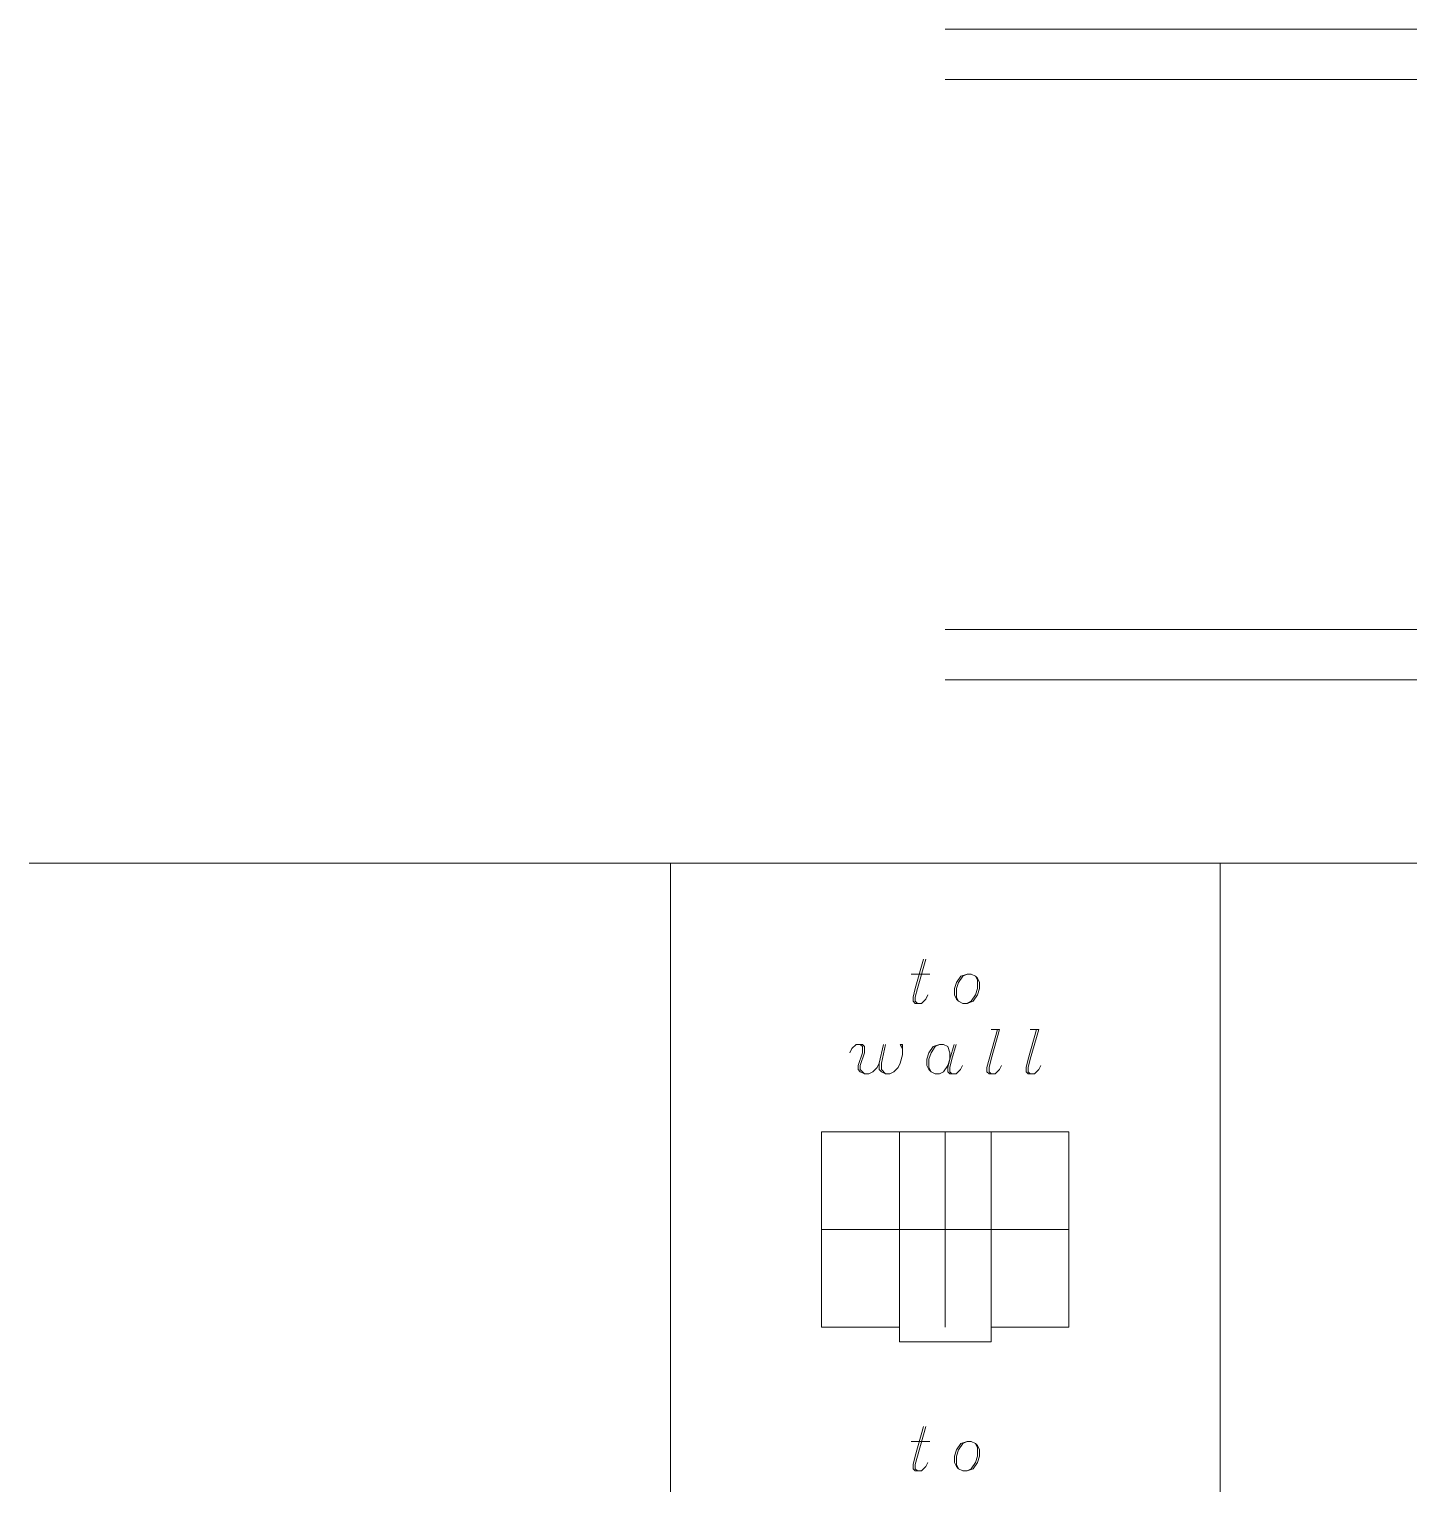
# Model space of a CAD drawing. Header units: millimetres. Extents: x -100 to 290, y -200 to 190.
# Drawn here: x -100 to 50.6, y -27.8 to 131 of the extents above; entities that cross this region are included whole.
import ezdxf

# ---------------------------------------------------------------- set-up
doc = ezdxf.new("R2010")
doc.units = ezdxf.units.MM
doc.layers.get('0').update_dxf_attribs({"linetype": 'CONTINUOUS', "lineweight": 0, "true_color": 0x000000})
doc.layers.add('drawing', color=5, linetype='CONTINUOUS', lineweight=0, true_color=0x0000ff)
doc.layers.add('etch', color=1, linetype='CONTINUOUS', lineweight=0, true_color=0xff0000)

msp = doc.modelspace()

# ---------------------------------------------------------------- linework, layer by layer
for p, q in [((-30, 40), (30, 40)), ((-30, -30), (-30, 40)), ((30, 40), (30, -30)), ((13.5, 10.65), (-13.5, 10.65)), ((-13.5, 10.65), (-13.5, -10.65)), ((13.5, -10.65), (13.5, 10.65)), ((-13.5, -10.65), (-5, -10.65)), ((-5, -10.65), (-5, -12.25)), ((5, -10.65), (13.5, -10.65)), ((5, -10.65), (5, -12.25)), ((-5, -12.25), (5, -12.25))]:
    msp.add_line(p, q)
at = {"layer": 'drawing'}
for p, q in [((0, 131), (170, 131)), ((0, 125.5), (170, 125.5)), ((0, 65.5), (170, 65.5)), ((0, 60), (170, 60)), ((-100, 40), (290, 40)), ((-5, 10.65), (-5, -12.25)), ((0, 10.65), (0, -10.65)), ((5, 10.65), (5, -12.25)), ((-13.5, 0), (13.5, 0))]:
    msp.add_line(p, q, dxfattribs=at)
at = {"layer": 'etch'}
for p, q in [((-2.37, 29.5), (-3.28, 26.29)), ((-2.14, 29.5), (-3.05, 26.29)), ((-3.74, 27.89), (-1.68, 27.89)), ((1.68, 27.66), (1.22, 26.97)), ((1.91, 27.66), (1.45, 26.97)), ((2.37, 27.89), (1.68, 27.66)), ((2.37, 27.89), (1.91, 27.66)), ((2.82, 27.89), (2.37, 27.89)), ((3.28, 27.66), (2.82, 27.89)), ((3.51, 27.43), (3.28, 27.66)), ((3.51, 27.2), (3.28, 27.66)), ((3.74, 26.97), (3.51, 27.43)), ((3.51, 26.29), (3.51, 27.2)), ((-3.28, 26.29), (-3.51, 25.37)), ((-3.05, 26.29), (-3.28, 25.37)), ((-2.14, 25.14), (-1.91, 25.6)), ((1.22, 26.97), (0.99, 26.29)), ((0.99, 26.29), (0.99, 25.6)), ((0.99, 25.6), (1.22, 25.14)), ((1.45, 26.97), (1.22, 26.29)), ((1.22, 26.29), (1.22, 25.37)), ((2.82, 24.91), (3.28, 25.6)), ((3.05, 24.91), (3.51, 25.6)), ((3.28, 25.6), (3.51, 26.29)), ((3.51, 25.6), (3.74, 26.29)), ((3.74, 26.29), (3.74, 26.97)), ((-3.51, 25.37), (-3.51, 24.91)), ((-3.51, 24.91), (-3.28, 24.68)), ((-3.28, 25.37), (-3.28, 24.91)), ((-3.28, 24.91), (-3.05, 24.68)), ((-3.28, 24.68), (-2.59, 24.68)), ((-2.59, 24.68), (-2.14, 25.14)), ((1.22, 25.37), (1.45, 24.91)), ((1.22, 25.14), (1.45, 24.91)), ((1.45, 24.91), (1.91, 24.68)), ((1.91, 24.68), (2.37, 24.68)), ((2.37, 24.68), (3.05, 24.91)), ((2.37, 24.68), (2.82, 24.91)), ((5.69, 21.82), (4.77, 18.61)), ((5.92, 21.82), (5, 18.61)), ((5, 21.82), (5.92, 21.82)), ((9.96, 21.82), (9.05, 18.61)), ((10.19, 21.82), (9.28, 18.61)), ((9.28, 21.82), (10.19, 21.82)), ((-10.42, 19.29), (-10.19, 19.75)), ((-10.19, 19.75), (-9.73, 20.21)), ((-9.73, 20.21), (-9.05, 20.21)), ((-9.05, 19.29), (-9.51, 17.92)), ((-9.28, 20.21), (-9.05, 19.98)), ((-8.82, 19.29), (-9.28, 17.92)), ((-9.05, 20.21), (-8.82, 19.98)), ((-9.05, 19.98), (-9.05, 19.29)), ((-8.82, 19.98), (-8.82, 19.29)), ((-6.75, 20.21), (-7.21, 18.15)), ((-6.52, 20.21), (-6.98, 18.15)), ((-4.69, 20.21), (-4.92, 20.21)), ((-4.92, 20.21), (-4.69, 19.75)), ((-4.92, 18.15), (-4.69, 19.06)), ((-4.69, 19.06), (-4.69, 20.21)), ((-1.79, 19.29), (-2.02, 18.61)), ((-1.33, 19.98), (-1.79, 19.29)), ((-1.56, 19.29), (-1.79, 18.61)), ((-1.1, 19.98), (-1.56, 19.29)), ((-0.65, 20.21), (-1.33, 19.98)), ((-0.65, 20.21), (-1.1, 19.98)), ((-0.19, 20.21), (-0.65, 20.21)), ((0.27, 19.98), (-0.19, 20.21)), ((0.5, 19.29), (0.27, 19.98)), ((0.96, 20.21), (0.5, 18.61)), ((0.5, 18.61), (0.5, 19.29)), ((1.19, 20.21), (0.73, 18.61)), ((-9.51, 17.92), (-9.51, 17.46)), ((-9.28, 17.92), (-9.28, 17.46)), ((-7.9, 17.23), (-7.44, 17.69)), ((-7.44, 17.69), (-7.21, 18.15)), ((-7.21, 18.15), (-7.21, 17.46)), ((-6.98, 18.15), (-6.98, 17.46)), ((-5.61, 17.23), (-5.15, 17.69)), ((-5.15, 17.69), (-4.92, 18.15)), ((-2.02, 18.61), (-2.02, 17.92)), ((-2.02, 17.92), (-1.79, 17.46)), ((-1.79, 18.61), (-1.79, 17.69)), ((-1.79, 17.69), (-1.56, 17.23)), ((-0.19, 17.23), (0.27, 17.92)), ((0.5, 18.61), (0.27, 17.69)), ((0.27, 17.92), (0.5, 18.61)), ((0.27, 17.69), (0.27, 17.23)), ((0.73, 18.61), (0.5, 17.69)), ((0.5, 17.69), (0.5, 17.23)), ((1.65, 17.46), (1.88, 17.92)), ((4.77, 18.61), (4.54, 17.69)), ((4.54, 17.69), (4.54, 17.23)), ((5, 18.61), (4.77, 17.69)), ((4.77, 17.69), (4.77, 17.23)), ((5.92, 17.46), (6.15, 17.92)), ((9.05, 18.61), (8.82, 17.69)), ((8.82, 17.69), (8.82, 17.23)), ((9.28, 18.61), (9.05, 17.69)), ((9.05, 17.69), (9.05, 17.23)), ((10.19, 17.46), (10.42, 17.92)), ((-9.51, 17.46), (-9.28, 17.23)), ((-9.28, 17.46), (-8.82, 17)), ((-9.28, 17.23), (-8.82, 17)), ((-8.82, 17), (-8.36, 17)), ((-8.36, 17), (-7.9, 17.23)), ((-7.21, 17.46), (-6.98, 17.23)), ((-6.98, 17.46), (-6.52, 17)), ((-6.98, 17.23), (-6.52, 17)), ((-6.52, 17), (-6.06, 17)), ((-6.06, 17), (-5.61, 17.23)), ((-1.79, 17.46), (-1.56, 17.23)), ((-1.56, 17.23), (-1.1, 17)), ((-1.1, 17), (-0.65, 17)), ((-0.65, 17), (-0.19, 17.23)), ((0.27, 17.23), (0.5, 17)), ((0.5, 17.23), (0.73, 17)), ((0.5, 17), (1.19, 17)), ((1.19, 17), (1.65, 17.46)), ((4.54, 17.23), (4.77, 17)), ((4.77, 17.23), (5, 17)), ((4.77, 17), (5.46, 17)), ((5.46, 17), (5.92, 17.46)), ((8.82, 17.23), (9.05, 17)), ((9.05, 17.23), (9.28, 17)), ((9.05, 17), (9.73, 17)), ((9.73, 17), (10.19, 17.46)), ((-2.37, -21.5), (-3.28, -24.71)), ((-2.14, -21.5), (-3.05, -24.71)), ((-3.74, -23.11), (-1.68, -23.11)), ((1.68, -23.34), (1.22, -24.03)), ((1.91, -23.34), (1.45, -24.03)), ((2.37, -23.11), (1.68, -23.34)), ((2.37, -23.11), (1.91, -23.34)), ((2.82, -23.11), (2.37, -23.11)), ((3.28, -23.34), (2.82, -23.11)), ((3.51, -23.57), (3.28, -23.34)), ((3.51, -23.8), (3.28, -23.34)), ((3.74, -24.03), (3.51, -23.57)), ((3.51, -24.71), (3.51, -23.8)), ((-3.28, -24.71), (-3.51, -25.63)), ((-3.05, -24.71), (-3.28, -25.63)), ((1.22, -24.03), (0.99, -24.71)), ((0.99, -24.71), (0.99, -25.4)), ((1.45, -24.03), (1.22, -24.71)), ((1.22, -24.71), (1.22, -25.63)), ((3.28, -25.4), (3.51, -24.71)), ((3.51, -25.4), (3.74, -24.71)), ((3.74, -24.71), (3.74, -24.03)), ((-3.51, -25.63), (-3.51, -26.09)), ((-3.51, -26.09), (-3.28, -26.32)), ((-3.28, -25.63), (-3.28, -26.09)), ((-3.28, -26.09), (-3.05, -26.32)), ((-3.28, -26.32), (-2.59, -26.32)), ((-2.59, -26.32), (-2.14, -25.86)), ((-2.14, -25.86), (-1.91, -25.4)), ((0.99, -25.4), (1.22, -25.86)), ((1.22, -25.63), (1.45, -26.09)), ((1.22, -25.86), (1.45, -26.09)), ((1.45, -26.09), (1.91, -26.32)), ((1.91, -26.32), (2.37, -26.32)), ((2.37, -26.32), (3.05, -26.09)), ((2.37, -26.32), (2.82, -26.09)), ((2.82, -26.09), (3.28, -25.4)), ((3.05, -26.09), (3.51, -25.4))]:
    msp.add_line(p, q, dxfattribs=at)

doc.saveas('drawing.dxf')
